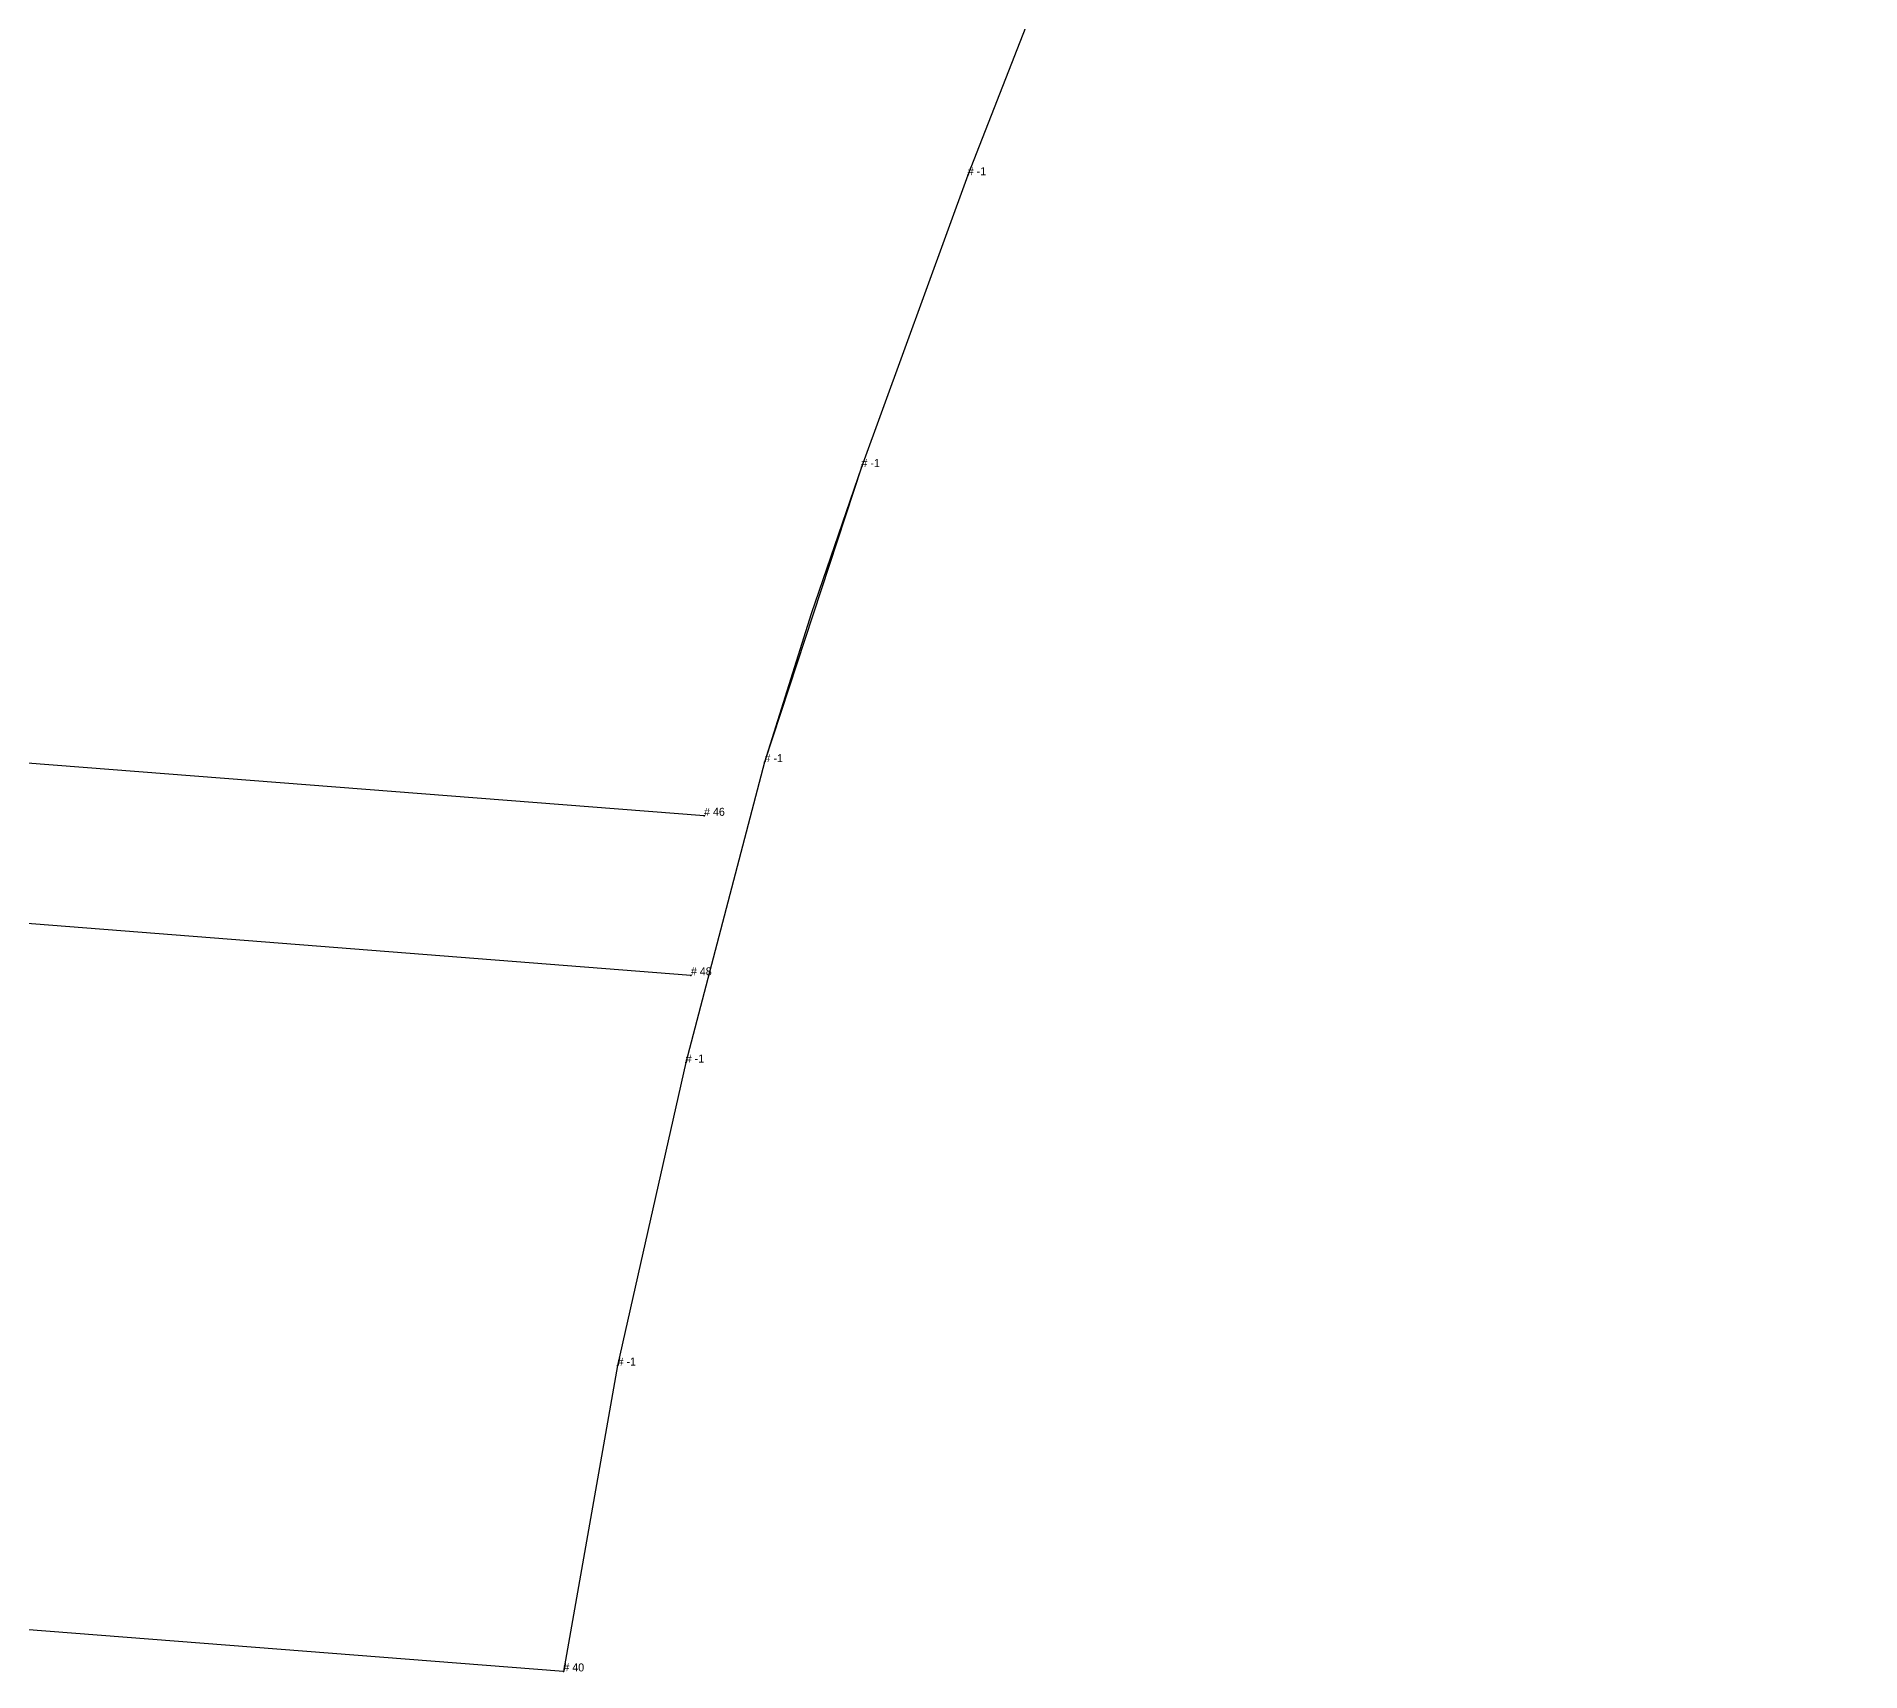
# Model space of a CAD drawing. Extents: x 0 to 900, y 0 to 1459.
# Drawn here: x 833.9 to 890.8, y 1213.2 to 1264.3 of the extents above; entities that cross this region are included whole.
import ezdxf

# ---------------------------------------------------------------- set-up
doc = ezdxf.new("R2010")
doc.units = 0

# ---------------------------------------------------------------- blocks, each defined once
blk = doc.blocks.new('3_M')
at = {"layer": '1'}
blk.add_lwpolyline([(890.824463, 1321.875366), (886.693665, 1313.09314), (882.587158, 1304.302246), (878.427063, 1295.53479), (874.301025, 1286.751831), (870.262939, 1277.930664), (866.473877, 1268.994873), (862.938721, 1259.959106), (859.618469, 1250.841187), (856.591064, 1241.621826), (854.130127, 1232.23584), (852.001221, 1222.769531), (850.307007, 1213.213867), (822.909424, 1215.34375), (795.492432, 1217.209839), (768.036377, 1218.391479)], dxfattribs=at)
at = {"layer": '14'}
blk.add_lwpolyline([(890.824463, 1321.875366), (886.693665, 1313.09314), (882.587158, 1304.302246), (878.427063, 1295.53479), (874.301025, 1286.751831), (870.262939, 1277.930664), (866.473877, 1268.994873), (862.938721, 1259.959106), (859.618469, 1250.841187), (856.591064, 1241.621826), (854.130127, 1232.23584), (852.001221, 1222.769531), (850.307007, 1213.213867), (822.909424, 1215.34375), (795.492432, 1217.209839), (768.036377, 1218.391479)], dxfattribs=at)
at = {"layer": '2'}
for p in [(854.701477, 1239.94458), (854.29126, 1234.96106), (850.307007, 1213.213867), (850.307007, 1213.213867)]:
    blk.add_point(p, dxfattribs=at)
at = {"layer": '3'}
for p in [(862.938721, 1259.959106), (862.938721, 1259.959106), (859.618469, 1250.841187), (859.618469, 1250.841187), (856.591064, 1241.621826), (856.591064, 1241.621826), (854.130127, 1232.23584), (854.130127, 1232.23584), (852.001221, 1222.769531), (852.001221, 1222.769531)]:
    blk.add_point(p, dxfattribs=at)
at = {"layer": '8'}
for points in [[(854.701477, 1239.94458), (824.994507, 1242.262451), (797.094055, 1244.160889), (769.076477, 1245.36853), (741.141846, 1246.025757), (713.261047, 1246.471802), (685.746338, 1246.654175), (658.158447, 1246.701538), (630.551025, 1246.669434), (602.596985, 1246.339111), (547.396729, 1245.373535), (519.266846, 1244.188232), (491.26886, 1242.272949), (461.840149, 1239.968384)], [(854.29126, 1234.96106), (824.623352, 1237.276367), (796.830322, 1239.167236), (768.827454, 1240.373535), (741.049072, 1241.026733), (713.31958, 1241.471191), (685.726868, 1241.654175), (658.153564, 1241.701782), (630.492432, 1241.669434), (602.72876, 1241.340942), (547.528564, 1240.375488), (519.530579, 1239.19519), (491.635071, 1237.286621), (462.250244, 1234.985474)]]:
    blk.add_lwpolyline(points, dxfattribs=at)
at = {"layer": '84'}
blk.add_lwpolyline([(890.824463, 1321.875366), (886.693665, 1313.09314), (882.587158, 1304.302246), (878.427063, 1295.53479), (874.301025, 1286.751831), (870.262939, 1277.930664), (866.473877, 1268.994873), (862.938721, 1259.959106), (859.618469, 1250.841187), (858.044861, 1246.250244), (856.591064, 1241.621826), (854.130127, 1232.23584), (852.001221, 1222.769531), (850.307007, 1213.213867), (822.909424, 1215.34375), (813.772949, 1216.018555), (804.636292, 1216.648682), (795.492432, 1217.209839), (788.630432, 1217.573608), (781.768372, 1217.888916), (774.904358, 1218.160156)], dxfattribs=at)
at = {"layer": '87'}
blk.add_lwpolyline([(890.824463, 1321.875366), (886.693665, 1313.09314), (882.587158, 1304.302246), (878.427063, 1295.53479), (874.301025, 1286.751831), (870.262939, 1277.930664), (866.473877, 1268.994873), (862.938721, 1259.959106), (859.618469, 1250.841187), (858.044861, 1246.250244), (856.591064, 1241.621826), (854.130127, 1232.23584), (852.001221, 1222.769531), (850.307007, 1213.213867), (822.909424, 1215.34375), (813.772949, 1216.018555), (804.636292, 1216.648682), (795.492432, 1217.209839), (788.630432, 1217.573608), (781.768372, 1217.888916), (774.904358, 1218.160156)], dxfattribs=at)
at = {"layer": '1'}
for s, p in [('# -1', (862.938721, 1259.959106)), ('# -1', (859.618469, 1250.841187)), ('# -1', (856.591064, 1241.621826)), ('# -1', (854.130127, 1232.23584)), ('# -1', (852.001221, 1222.769531)), ('# 40', (850.307007, 1213.213867))]:
    blk.add_text(s, height=0.25, dxfattribs=at).set_placement(p)
at = {"layer": '14'}
for s, p in [('# -1', (862.938721, 1259.959106)), ('# -1', (859.618469, 1250.841187)), ('# -1', (856.591064, 1241.621826)), ('# -1', (854.130127, 1232.23584)), ('# -1', (852.001221, 1222.769531)), ('# 40', (850.307007, 1213.213867))]:
    blk.add_text(s, height=0.25, dxfattribs=at).set_placement(p)
at = {"layer": '8'}
for s, p in [('# 46', (854.701477, 1239.94458)), ('# 48', (854.29126, 1234.96106))]:
    blk.add_text(s, height=0.25, dxfattribs=at).set_placement(p)

msp = doc.modelspace()

# ---------------------------------------------------------------- block references
at = {"layer": '1'}
msp.add_blockref('3_M', (0, 0), dxfattribs=at)

doc.saveas('drawing.dxf')
